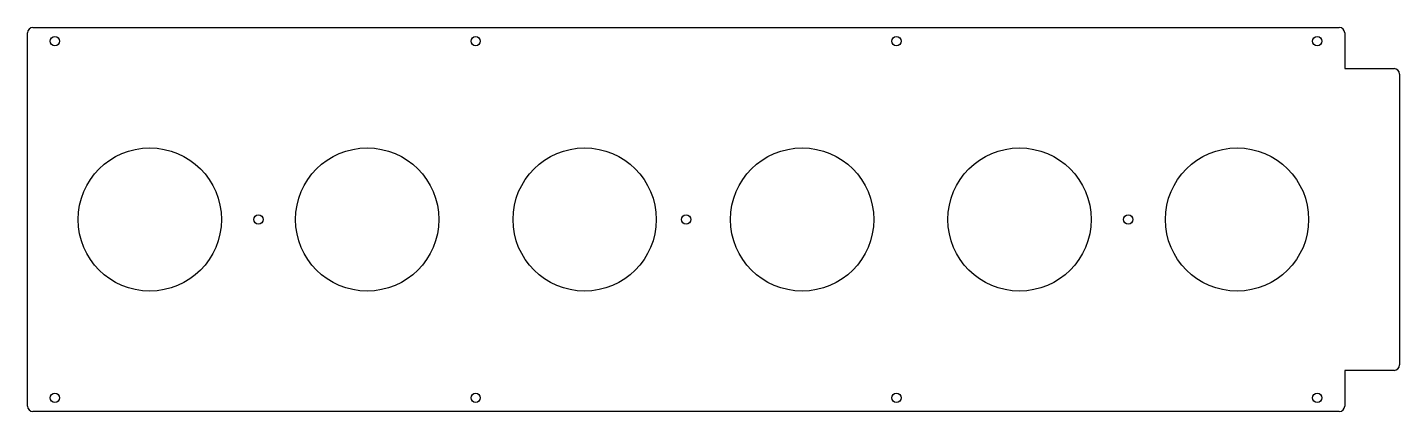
# Model space of a CAD drawing. Extents: x -53.4 to -28.4, y -5.2 to 1.8.
import ezdxf

# ---------------------------------------------------------------- set-up
doc = ezdxf.new("R2010")
doc.units = 0
doc.layers.get('0').update_dxf_attribs({"linetype": 'CONTINUOUS'})

msp = doc.modelspace()

# ---------------------------------------------------------------- linework, layer by layer
at = {"color": 7, "linetype": 'CONTINUOUS'}
for p, q in [((-53.283, 1.783), (-29.483, 1.783)), ((-53.383, -5.117), (-53.383, 1.683)), ((-29.383, 1.683), (-29.383, 1.033)), ((-29.383, 1.033), (-28.483, 1.033)), ((-28.383, 0.933), (-28.383, -4.367)), ((-29.383, -4.467), (-29.383, -5.117)), ((-28.483, -4.467), (-29.383, -4.467)), ((-29.483, -5.217), (-53.283, -5.217))]:
    msp.add_line(p, q, dxfattribs=at)
for centre, radius in [((-52.883, 1.533), 0.0848), ((-45.217, 1.533), 0.0848), ((-37.55, 1.533), 0.0847), ((-29.883, 1.533), 0.0847), ((-51.155, -1.717), 1.305), ((-47.193, -1.717), 1.305), ((-43.231, -1.717), 1.305), ((-39.269, -1.717), 1.305), ((-35.307, -1.717), 1.305), ((-31.345, -1.717), 1.305), ((-49.174, -1.717), 0.0848), ((-41.383, -1.717), 0.0847), ((-33.326, -1.717), 0.0848), ((-52.883, -4.967), 0.0848), ((-45.217, -4.967), 0.0848), ((-37.55, -4.967), 0.0847), ((-29.883, -4.967), 0.0847)]:
    msp.add_circle(centre, radius, dxfattribs=at)
for centre, start, end in [((-53.283, 1.683), 90, 180), ((-29.483, 1.683), 0, 90), ((-28.483, 0.933), 0, 90), ((-28.483, -4.367), 270, 0), ((-53.283, -5.117), 180, 270), ((-29.483, -5.117), 270, 0)]:
    msp.add_arc(centre, 0.1, start, end, dxfattribs=at)

doc.saveas('drawing.dxf')
